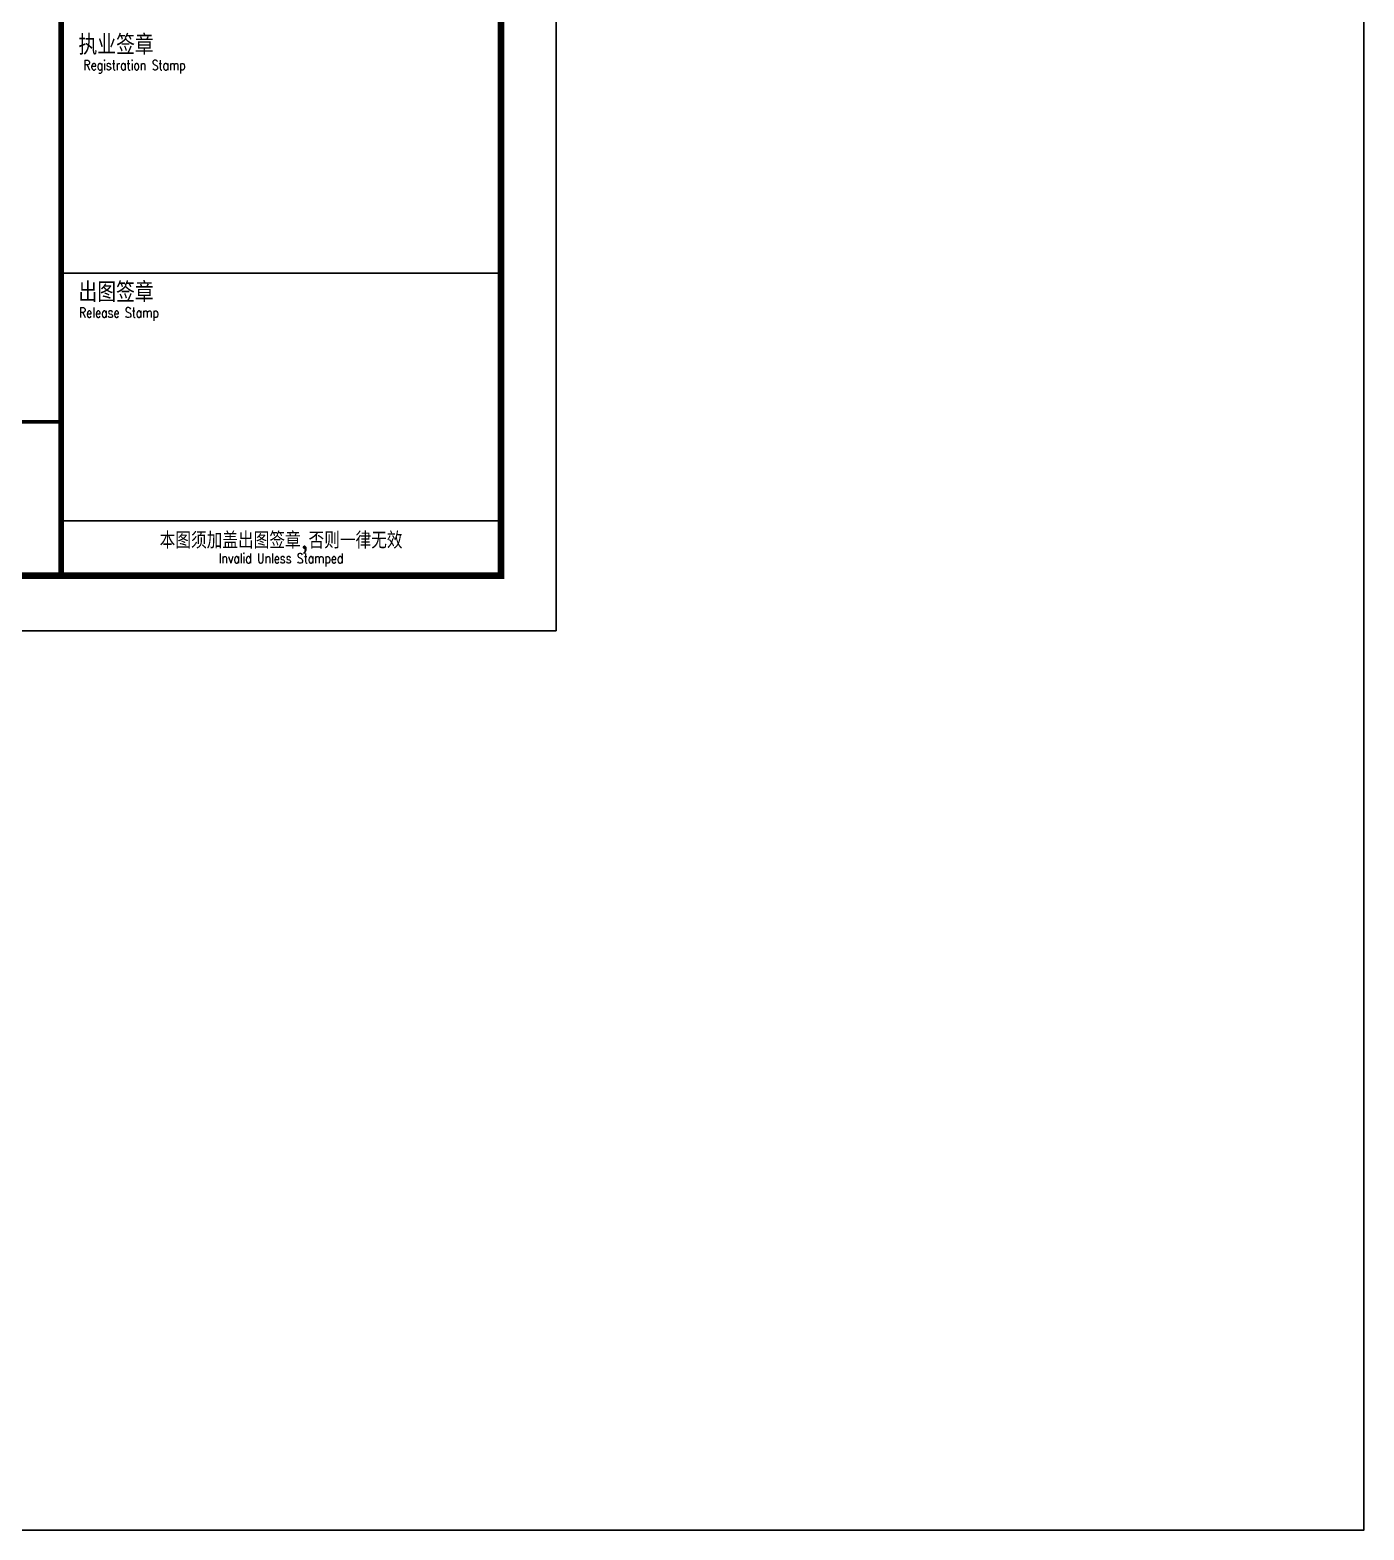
# Model space of a CAD drawing. Extents: x -12047294 to -5625356, y -1456591 to -622873.
# Drawn here: x -5661742 to -5625356, y -793223 to -752308 of the extents above; entities that cross this region are included whole.
import ezdxf
from ezdxf.enums import TextEntityAlignment as Align

# ---------------------------------------------------------------- set-up
doc = ezdxf.new("R2010")
doc.units = 0
doc.header["$LTSCALE"] = 10
doc.header["$MEASUREMENT"] = 0
doc.layers.add('图框', color=7, linetype='Continuous')
doc.styles.add('TKZ1_tjhts.shx', font='tjromant.shx', dxfattribs={"bigfont": 'tjhts.shx'})
doc.styles.add('TKZ2_tjkts.shx', font='tjromant.shx', dxfattribs={"bigfont": 'tjkts.shx'})

# ---------------------------------------------------------------- blocks, each defined once
blk = doc.blocks.new('fdfDASFDF#$#R$Rv44')
at = {"layer": '图框', "const_width": 100, "elevation": -200}
blk.add_lwpolyline([(-5955587, -762994), (-5937540, -762994)], dxfattribs=at)
blk = doc.blocks.new('2015建筑类图框_A0')
for p, q in [((1099, 65), (1179, 65)), ((1099, 20), (1179, 20))]:
    blk.add_line(p, q)
at = {"const_width": 1.2}
blk.add_lwpolyline([(25, 831), (1179, 831), (1179, 10), (25, 10), (25, 831)], close=True, dxfattribs=at)
at = {"const_width": 1}
blk.add_lwpolyline([(1099, 831), (1099, 10)], dxfattribs=at)
at = {"layer": '图框'}
for p, q in [((1189, 0), (1189, 841)), ((0, 0), (1189, 0))]:
    blk.add_line(p, q, dxfattribs=at)
at = {"style": 'TKZ2_tjkts.shx'}
for s, height, p in [('执业签章', 3.6, (1109, 106.55)), ('出图签章', 3.6, (1109, 61.55)), ('本图须加盖出图签章,否则一律无效', 3, (1139, 16.43))]:
    blk.add_text(s, height=height, dxfattribs=at).set_placement(p, align=Align.MIDDLE_CENTER)
at = {"style": 'TKZ2_tjkts.shx', "width": 0.8}
for s, p in [('Registration Stamp', (1112.36, 102.85)), ('Release Stamp', (1109.52, 57.85)), ('Invalid Unless Stamped', (1139, 13.17))]:
    blk.add_text(s, height=1.8, dxfattribs=at).set_placement(p, align=Align.MIDDLE_CENTER)
at = {"style": 'TKZ1_tjhts.shx', "flags": 1}
for tag, p in [('CLIENT', (1139, 392.88)), ('PROJETNAME', (1139, 295.72)), ('SHEETTITLE', (1139, 138.31))]:
    blk.add_attdef(tag, text='', height=5, dxfattribs=at).set_placement(p, align=Align.MIDDLE_CENTER)
at = {"style": 'TKZ1_tjhts.shx'}
for tag, height, p in [('SUB-PROJECT', 3.6, (1149, 282)), ('SPRONO', 3, (1168.85, 271.46)), ('DISLIN', 3.6, (1129.11, 125.02)), ('STAGE', 3.6, (1168.85, 124.59)), ('SHENO', 3, (1128.97, 114.1)), ('REV', 3, (1168.42, 115.09))]:
    blk.add_attdef(tag, text='', height=height, dxfattribs=at).set_placement(p, align=Align.MIDDLE_CENTER)
at = {"style": 'TKZ1_tjhts.shx', "width": 0.6}
blk.add_attdef('PRONO', text='', height=3, dxfattribs=at).set_placement((1129.12, 271.77), align=Align.MIDDLE_CENTER)
blk = doc.blocks.new('*U174')
at = {"layer": '图框'}
blk.add_blockref('2015建筑类图框_A0', (0, 0), dxfattribs=at)

msp = doc.modelspace()

# ---------------------------------------------------------------- linework, layer by layer
at = {"layer": 'Defpoints', "color": 251, "elevation": -100}
msp.add_lwpolyline([(-5866043, -793223.5), (-5625356.1, -793223.5), (-5625356.1, -623023.5), (-5866043, -623023.5)], close=True, dxfattribs=at)

# ---------------------------------------------------------------- block references
at = {"layer": '图框', "xscale": 150, "yscale": 150, "zscale": 150}
msp.add_blockref('*U174', (-5825743.3, -768693.7, -200), dxfattribs=at)
at = {"layer": '图框'}
msp.add_blockref('fdfDASFDF#$#R$Rv44', (276646.5, 0), dxfattribs=at)

doc.saveas('drawing.dxf')
